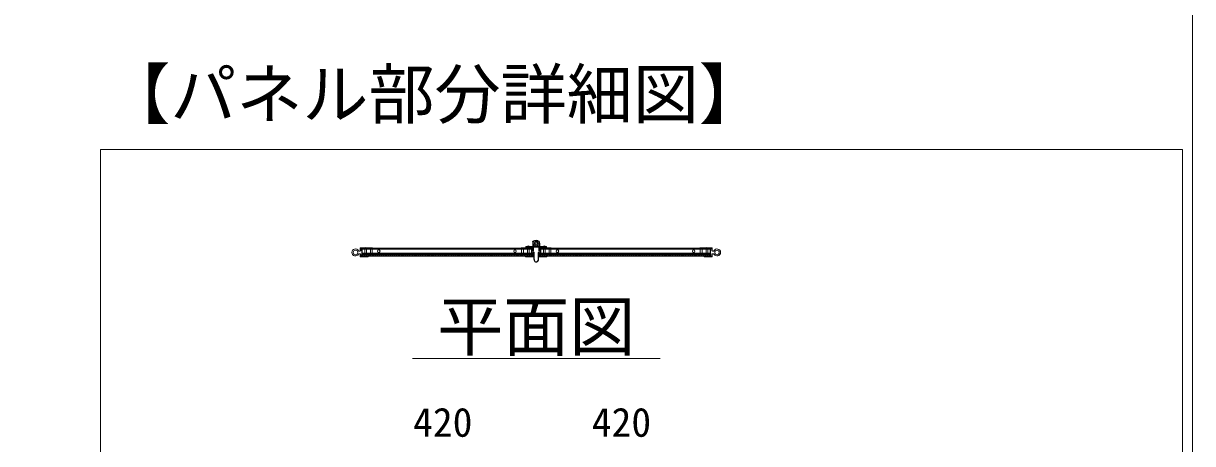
# Model space of a CAD drawing. Units: millimetres, scale not verified. Extents: x -69980 to -49855, y -14438 to 14438.
# Drawn here: x -52687 to -49855, y -6714 to -5696 of the extents above; entities that cross this region are included whole.
import ezdxf
from ezdxf.enums import TextEntityAlignment as Align

# ---------------------------------------------------------------- set-up
doc = ezdxf.new("R2010")
doc.units = ezdxf.units.MM
doc.header["$LTSCALE"] = 38
doc.linetypes.add('DASHED1', pattern=[1.8, 1.2, -0.6])
for name, color, linetype, lineweight in [('0-6_ﾎﾞﾙﾄ類', 2, 'Continuous', 18), ('0-A_図面枠', 7, 'Continuous', 18), ('0-B_寸法', 3, 'Continuous', 18), ('1-5_標準ﾊﾟﾈﾙ', 7, 'Continuous', 18), ('1-7_文字', 7, 'Continuous', 18)]:
    doc.layers.add(name, color=color, linetype=linetype, lineweight=lineweight)
doc.styles.add('ＭＳ ゴシック', font='')
doc.styles.get('ＭＳ ゴシック').set_extended_font_data('MS Gothic')

msp = doc.modelspace()

# ---------------------------------------------------------------- linework, layer by layer
at = {"layer": '0-6_ﾎﾞﾙﾄ類'}
for p, q in [((-51441.8, -6224.27), (-51438.92, -6229.28)), ((-51447.57, -6234.28), (-51450.47, -6229.28)), ((-51441.8, -6234.28), (-51447.57, -6234.28)), ((-51438.92, -6229.28), (-51441.8, -6234.28))]:
    msp.add_line(p, q, dxfattribs=at)
msp.add_lwpolyline([(-51450.47, -6229.28), (-51447.57, -6224.27), (-51441.8, -6224.27)], dxfattribs=at)
for radius in [4.9, 3, 2.45]:
    msp.add_circle((-51444.7, -6229.28), radius, dxfattribs=at)
at = {"layer": '0-A_図面枠'}
for points in [[(-69980.2, -562.5), (-49855.2, -562.5), (-49855.2, -14437.5), (-69980.2, -14437.5)], [(-52500, -6001.18), (-49880.07, -6001.18), (-49880.07, -10185.82), (-52500, -10185.82)]]:
    msp.add_lwpolyline(points, close=True, dxfattribs=at)
at = {"layer": '0-B_寸法'}
msp.add_line((-51744.7, -6507.42), (-51144.7, -6507.42), dxfattribs=at)
at = {"layer": '1-5_標準ﾊﾟﾈﾙ'}
for p, q in [((-51451.65, -6222.48), (-51453.38, -6224.93)), ((-51453.25, -6225.62), (-51452.58, -6226.1)), ((-51450.25, -6222.85), (-51450.95, -6222.35)), ((-51871.55, -6247.53), (-51873.3, -6247.53)), ((-51871.55, -6253.52), (-51873.3, -6253.52)), ((-51871.05, -6240.27), (-51871.05, -6246.53)), ((-51870.05, -6246.53), (-51871.05, -6246.53)), ((-51871.05, -6254.53), (-51871.05, -6260.77)), ((-51870.05, -6254.53), (-51871.05, -6254.53)), ((-51841.55, -6239.77), (-51870.55, -6239.77)), ((-51869.55, -6245.52), (-51869.55, -6241.53)), ((-51869.55, -6241.53), (-51867.05, -6241.53)), ((-51867.05, -6259.52), (-51867.05, -6241.53)), ((-51866.05, -6241.27), (-51866.05, -6253.57)), ((-51866.05, -6241.27), (-51841.05, -6241.27)), ((-51866.05, -6242.47), (-51456.05, -6242.47)), ((-51866.05, -6252.38), (-51456.05, -6252.38)), ((-51866.05, -6253.57), (-51836.05, -6253.57)), ((-51866.05, -6255.07), (-51866.05, -6259.78)), ((-51866.05, -6255.07), (-51849.05, -6255.07)), ((-51863.15, -6255.58), (-51866.05, -6258.45)), ((-51858.67, -6255.58), (-51861.67, -6258.58)), ((-51854.17, -6255.58), (-51857.17, -6258.58)), ((-51849.67, -6255.58), (-51852.67, -6258.58)), ((-51849.05, -6255.07), (-51848.55, -6254.57)), ((-51845.2, -6255.58), (-51848.2, -6258.58)), ((-51840.7, -6255.58), (-51843.7, -6258.58)), ((-51841.05, -6241.27), (-51841.05, -6240.27)), ((-51836.22, -6255.58), (-51839.22, -6258.58)), ((-51839.05, -6255.07), (-51836.05, -6255.07)), ((-51836.05, -6253.57), (-51836.05, -6255.07)), ((-51831.72, -6255.58), (-51834.72, -6258.58)), ((-51827.22, -6255.58), (-51830.22, -6258.58)), ((-51822.75, -6255.58), (-51825.75, -6258.58)), ((-51818.25, -6255.58), (-51821.25, -6258.58)), ((-51813.78, -6255.58), (-51816.78, -6258.58)), ((-51809.28, -6255.58), (-51812.28, -6258.58)), ((-51804.78, -6255.58), (-51807.78, -6258.58)), ((-51800.3, -6255.58), (-51803.3, -6258.58)), ((-51795.8, -6255.58), (-51798.8, -6258.58)), ((-51791.3, -6255.58), (-51794.3, -6258.58)), ((-51786.82, -6255.58), (-51789.82, -6258.58)), ((-51782.32, -6255.58), (-51785.32, -6258.58)), ((-51777.85, -6255.58), (-51780.85, -6258.58)), ((-51773.35, -6255.58), (-51776.35, -6258.58)), ((-51768.85, -6255.58), (-51771.85, -6258.58)), ((-51764.38, -6255.58), (-51767.38, -6258.58)), ((-51759.88, -6255.58), (-51762.88, -6258.58)), ((-51755.4, -6255.58), (-51758.4, -6258.58)), ((-51750.9, -6255.58), (-51753.9, -6258.58)), ((-51746.4, -6255.58), (-51749.4, -6258.58)), ((-51741.93, -6255.58), (-51744.93, -6258.58)), ((-51737.43, -6255.58), (-51740.43, -6258.58)), ((-51732.95, -6255.58), (-51735.95, -6258.58)), ((-51728.45, -6255.58), (-51731.45, -6258.58)), ((-51723.95, -6255.58), (-51726.95, -6258.58)), ((-51719.48, -6255.58), (-51722.48, -6258.58)), ((-51714.98, -6255.58), (-51717.98, -6258.58)), ((-51710.5, -6255.58), (-51713.5, -6258.58)), ((-51706, -6255.58), (-51709, -6258.58)), ((-51701.5, -6255.58), (-51704.5, -6258.58)), ((-51697.02, -6255.58), (-51700.02, -6258.58)), ((-51692.53, -6255.58), (-51695.53, -6258.58)), ((-51688.05, -6255.58), (-51691.05, -6258.58)), ((-51683.55, -6255.58), (-51686.55, -6258.58)), ((-51679.05, -6255.58), (-51682.05, -6258.58)), ((-51674.57, -6255.58), (-51677.57, -6258.58)), ((-51670.07, -6255.58), (-51673.07, -6258.58)), ((-51665.6, -6255.58), (-51668.6, -6258.58)), ((-51661.1, -6255.58), (-51664.1, -6258.58)), ((-51656.6, -6255.58), (-51659.6, -6258.58)), ((-51652.12, -6255.58), (-51655.12, -6258.58)), ((-51647.62, -6255.58), (-51650.62, -6258.58)), ((-51643.15, -6255.58), (-51646.15, -6258.58)), ((-51638.65, -6255.58), (-51641.65, -6258.58)), ((-51634.15, -6255.58), (-51637.15, -6258.58)), ((-51629.67, -6255.58), (-51632.67, -6258.58)), ((-51625.17, -6255.58), (-51628.17, -6258.58)), ((-51620.7, -6255.58), (-51623.7, -6258.58)), ((-51616.2, -6255.58), (-51619.2, -6258.58)), ((-51611.7, -6255.58), (-51614.7, -6258.58)), ((-51607.22, -6255.58), (-51610.22, -6258.58)), ((-51602.72, -6255.58), (-51605.72, -6258.58)), ((-51598.22, -6255.58), (-51601.22, -6258.58)), ((-51593.75, -6255.58), (-51596.75, -6258.58)), ((-51589.25, -6255.58), (-51592.25, -6258.58)), ((-51584.78, -6255.58), (-51587.78, -6258.58)), ((-51580.28, -6255.58), (-51583.28, -6258.58)), ((-51575.78, -6255.58), (-51578.78, -6258.58)), ((-51571.3, -6255.58), (-51574.3, -6258.58)), ((-51566.8, -6255.58), (-51569.8, -6258.58)), ((-51562.33, -6255.58), (-51565.33, -6258.58)), ((-51557.83, -6255.58), (-51560.83, -6258.58)), ((-51553.33, -6255.58), (-51556.33, -6258.58)), ((-51548.85, -6255.58), (-51551.85, -6258.58)), ((-51544.35, -6255.58), (-51547.35, -6258.58)), ((-51539.88, -6255.58), (-51542.88, -6258.58)), ((-51535.38, -6255.58), (-51538.38, -6258.58)), ((-51530.88, -6255.58), (-51533.88, -6258.58)), ((-51526.4, -6255.58), (-51529.4, -6258.58)), ((-51521.9, -6255.58), (-51524.9, -6258.58)), ((-51517.43, -6255.58), (-51520.43, -6258.58)), ((-51512.93, -6255.58), (-51515.93, -6258.58)), ((-51508.43, -6255.58), (-51511.43, -6258.58)), ((-51503.95, -6255.58), (-51506.95, -6258.58)), ((-51499.45, -6255.58), (-51502.45, -6258.58)), ((-51494.97, -6255.58), (-51497.97, -6258.58)), ((-51490.48, -6255.58), (-51493.47, -6258.58)), ((-51485.98, -6255.58), (-51488.98, -6258.58)), ((-51456.05, -6253.57), (-51486.05, -6253.57)), ((-51486.05, -6253.57), (-51486.05, -6255.07)), ((-51483.05, -6255.07), (-51486.05, -6255.07)), ((-51481.5, -6255.58), (-51484.5, -6258.58)), ((-51481.05, -6241.27), (-51481.05, -6240.27)), ((-51456.05, -6241.27), (-51481.05, -6241.27)), ((-51480.55, -6239.77), (-51451.55, -6239.77)), ((-51477, -6255.58), (-51480, -6258.58)), ((-51472.52, -6255.58), (-51475.52, -6258.58)), ((-51473.05, -6255.07), (-51473.55, -6254.57)), ((-51456.05, -6255.07), (-51473.05, -6255.07)), ((-51468.02, -6255.58), (-51471.02, -6258.58)), ((-51450.18, -6235.78), (-51469.7, -6235.78)), ((-51469.7, -6235.78), (-51469.7, -6237.77)), ((-51444.7, -6237.77), (-51469.7, -6237.77)), ((-51463.52, -6255.58), (-51466.52, -6258.58)), ((-51459.05, -6255.58), (-51462.05, -6258.58)), ((-51456.05, -6257.08), (-51457.55, -6258.58)), ((-51456.05, -6241.27), (-51456.05, -6253.57)), ((-51456.05, -6255.07), (-51456.05, -6259.78)), ((-51455.05, -6258.52), (-51455.05, -6242.52)), ((-51454.55, -6242.02), (-51453.05, -6242.02)), ((-51453.2, -6229.28), (-51453.2, -6235.78)), ((-51452.55, -6242.52), (-51452.55, -6247.62)), ((-51452.55, -6251.78), (-51452.55, -6258.52)), ((-51452.05, -6246.53), (-51451.05, -6246.53)), ((-51452.05, -6254.53), (-51451.05, -6254.53)), ((-51451.7, -6234.1), (-51451.7, -6235.78)), ((-51451.08, -6249.9), (-51450.9, -6250)), ((-51451.05, -6240.27), (-51451.05, -6246.53)), ((-51451.05, -6254.53), (-51451.05, -6260.77)), ((-51450.53, -6265.48), (-51450.55, -6251.78)), ((-51449.62, -6251.78), (-51449.53, -6265.68)), ((-51444.7, -6237.77), (-51419.7, -6237.77)), ((-51439.85, -6265.68), (-51439.75, -6251.78)), ((-51439.22, -6235.78), (-51419.7, -6235.78)), ((-51438.85, -6251.78), (-51438.85, -6265.48)), ((-51438.5, -6250), (-51438.3, -6249.9)), ((-51438.35, -6240.27), (-51438.35, -6246.53)), ((-51437.35, -6246.53), (-51438.35, -6246.53)), ((-51438.35, -6254.53), (-51438.35, -6260.77)), ((-51437.35, -6254.53), (-51438.35, -6254.53)), ((-51408.85, -6239.77), (-51437.85, -6239.77)), ((-51437.7, -6234.1), (-51437.7, -6235.78)), ((-51436.85, -6247.62), (-51436.85, -6242.52)), ((-51436.85, -6258.52), (-51436.85, -6251.78)), ((-51436.35, -6242.02), (-51434.85, -6242.02)), ((-51436.2, -6229.28), (-51436.2, -6235.78)), ((-51434.35, -6242.52), (-51434.35, -6258.52)), ((-51433.35, -6241.27), (-51433.35, -6253.57)), ((-51433.35, -6241.27), (-51408.35, -6241.27)), ((-51023.35, -6242.47), (-51433.35, -6242.47)), ((-51023.35, -6252.38), (-51433.35, -6252.38)), ((-51433.35, -6253.57), (-51403.35, -6253.57)), ((-51433.35, -6255.07), (-51433.35, -6259.78)), ((-51433.35, -6255.07), (-51416.35, -6255.07)), ((-51432.92, -6255.58), (-51433.35, -6256)), ((-51428.42, -6255.58), (-51431.42, -6258.58)), ((-51430.7, -6235.78), (-51430.7, -6237.77)), ((-51423.92, -6255.58), (-51426.92, -6258.58)), ((-51419.45, -6255.58), (-51422.45, -6258.58)), ((-51419.7, -6235.78), (-51419.7, -6237.77)), ((-51414.95, -6255.58), (-51417.95, -6258.58)), ((-51416.35, -6255.07), (-51415.85, -6254.57)), ((-51410.47, -6255.58), (-51413.47, -6258.58)), ((-51405.97, -6255.58), (-51408.97, -6258.58)), ((-51408.35, -6241.27), (-51408.35, -6240.27)), ((-51406.35, -6255.07), (-51403.35, -6255.07)), ((-51401.47, -6255.58), (-51404.47, -6258.58)), ((-51403.35, -6253.57), (-51403.35, -6255.07)), ((-51397, -6255.58), (-51400, -6258.58)), ((-51392.5, -6255.58), (-51395.5, -6258.58)), ((-51388.03, -6255.58), (-51391.03, -6258.58)), ((-51383.53, -6255.58), (-51386.53, -6258.58)), ((-51379.03, -6255.58), (-51382.03, -6258.58)), ((-51374.55, -6255.58), (-51377.55, -6258.58)), ((-51370.05, -6255.58), (-51373.05, -6258.58)), ((-51365.57, -6255.58), (-51368.57, -6258.58)), ((-51361.07, -6255.58), (-51364.07, -6258.58)), ((-51356.57, -6255.58), (-51359.57, -6258.58)), ((-51352.1, -6255.58), (-51355.1, -6258.58)), ((-51347.6, -6255.58), (-51350.6, -6258.58)), ((-51343.1, -6255.58), (-51346.1, -6258.58)), ((-51338.62, -6255.58), (-51341.62, -6258.58)), ((-51334.12, -6255.58), (-51337.12, -6258.58)), ((-51329.65, -6255.58), (-51332.65, -6258.58)), ((-51325.15, -6255.58), (-51328.15, -6258.58)), ((-51320.65, -6255.58), (-51323.65, -6258.58)), ((-51316.18, -6255.58), (-51319.18, -6258.58)), ((-51311.68, -6255.58), (-51314.68, -6258.58)), ((-51307.2, -6255.58), (-51310.2, -6258.58)), ((-51302.7, -6255.58), (-51305.7, -6258.58)), ((-51298.2, -6255.58), (-51301.2, -6258.58)), ((-51293.72, -6255.58), (-51296.72, -6258.58)), ((-51289.22, -6255.58), (-51292.22, -6258.58)), ((-51284.75, -6255.58), (-51287.75, -6258.58)), ((-51280.25, -6255.58), (-51283.25, -6258.58)), ((-51275.75, -6255.58), (-51278.75, -6258.58)), ((-51271.28, -6255.58), (-51274.28, -6258.58)), ((-51266.78, -6255.58), (-51269.78, -6258.58)), ((-51262.3, -6255.58), (-51265.3, -6258.58)), ((-51257.8, -6255.58), (-51260.8, -6258.58)), ((-51253.3, -6255.58), (-51256.3, -6258.58)), ((-51248.82, -6255.58), (-51251.82, -6258.58)), ((-51244.33, -6255.58), (-51247.32, -6258.58)), ((-51239.85, -6255.58), (-51242.85, -6258.58)), ((-51235.35, -6255.58), (-51238.35, -6258.58)), ((-51230.85, -6255.58), (-51233.85, -6258.58)), ((-51226.38, -6255.58), (-51229.38, -6258.58)), ((-51221.88, -6255.58), (-51224.88, -6258.58)), ((-51217.4, -6255.58), (-51220.4, -6258.58)), ((-51212.9, -6255.58), (-51215.9, -6258.58)), ((-51208.4, -6255.58), (-51211.4, -6258.58)), ((-51203.92, -6255.58), (-51206.92, -6258.58)), ((-51199.42, -6255.58), (-51202.42, -6258.58)), ((-51194.95, -6255.58), (-51197.95, -6258.58)), ((-51190.45, -6255.58), (-51193.45, -6258.58)), ((-51185.95, -6255.58), (-51188.95, -6258.58)), ((-51181.47, -6255.58), (-51184.47, -6258.58)), ((-51176.97, -6255.58), (-51179.97, -6258.58)), ((-51172.47, -6255.58), (-51175.47, -6258.58)), ((-51168, -6255.58), (-51171, -6258.58)), ((-51163.5, -6255.58), (-51166.5, -6258.58)), ((-51159.03, -6255.58), (-51162.03, -6258.58)), ((-51154.53, -6255.58), (-51157.53, -6258.58)), ((-51150.03, -6255.58), (-51153.03, -6258.58)), ((-51145.55, -6255.58), (-51148.55, -6258.58)), ((-51141.05, -6255.58), (-51144.05, -6258.58)), ((-51136.57, -6255.58), (-51139.57, -6258.58)), ((-51132.07, -6255.58), (-51135.07, -6258.58)), ((-51127.57, -6255.58), (-51130.57, -6258.58)), ((-51123.1, -6255.58), (-51126.1, -6258.58)), ((-51118.6, -6255.58), (-51121.6, -6258.58)), ((-51114.12, -6255.58), (-51117.12, -6258.58)), ((-51109.62, -6255.58), (-51112.62, -6258.58)), ((-51105.12, -6255.58), (-51108.12, -6258.58)), ((-51100.65, -6255.58), (-51103.65, -6258.58)), ((-51096.15, -6255.58), (-51099.15, -6258.58)), ((-51091.68, -6255.58), (-51094.68, -6258.58)), ((-51087.18, -6255.58), (-51090.18, -6258.58)), ((-51082.68, -6255.58), (-51085.68, -6258.58)), ((-51078.2, -6255.58), (-51081.2, -6258.58)), ((-51073.7, -6255.58), (-51076.7, -6258.58)), ((-51069.23, -6255.58), (-51072.23, -6258.58)), ((-51064.73, -6255.58), (-51067.73, -6258.58)), ((-51060.23, -6255.58), (-51063.23, -6258.58)), ((-51055.75, -6255.58), (-51058.75, -6258.58)), ((-51051.25, -6255.58), (-51054.25, -6258.58)), ((-51023.35, -6253.57), (-51053.35, -6253.57)), ((-51053.35, -6253.57), (-51053.35, -6255.07)), ((-51050.35, -6255.07), (-51053.35, -6255.07)), ((-51046.77, -6255.58), (-51049.77, -6258.58)), ((-51048.35, -6241.27), (-51048.35, -6240.27)), ((-51023.35, -6241.27), (-51048.35, -6241.27)), ((-51047.85, -6239.77), (-51018.85, -6239.77)), ((-51042.27, -6255.58), (-51045.27, -6258.58)), ((-51040.35, -6255.07), (-51040.85, -6254.57)), ((-51037.78, -6255.58), (-51040.77, -6258.58)), ((-51023.35, -6255.07), (-51040.35, -6255.07)), ((-51033.3, -6255.58), (-51036.3, -6258.58)), ((-51028.8, -6255.58), (-51031.8, -6258.58)), ((-51024.32, -6255.58), (-51027.32, -6258.58)), ((-51023.35, -6241.27), (-51023.35, -6253.57)), ((-51023.35, -6255.07), (-51023.35, -6259.78)), ((-51022.35, -6259.52), (-51022.35, -6241.53)), ((-51019.85, -6241.53), (-51022.35, -6241.53)), ((-51019.85, -6245.52), (-51019.85, -6241.53)), ((-51019.35, -6246.53), (-51018.35, -6246.53)), ((-51019.35, -6254.53), (-51018.35, -6254.53)), ((-51018.35, -6240.27), (-51018.35, -6246.53)), ((-51018.35, -6254.53), (-51018.35, -6260.77)), ((-51017.85, -6247.53), (-51016.07, -6247.53)), ((-51017.85, -6253.52), (-51016.07, -6253.52)), ((-51870.55, -6261.28), (-51852.8, -6261.28)), ((-51866.05, -6258.58), (-51456.05, -6258.58)), ((-51866.05, -6259.78), (-51851.3, -6259.78)), ((-51456.05, -6259.78), (-51470.8, -6259.78)), ((-51451.55, -6261.28), (-51469.3, -6261.28)), ((-51453.05, -6259.03), (-51454.55, -6259.03)), ((-51437.85, -6261.28), (-51420.1, -6261.28)), ((-51434.85, -6259.03), (-51436.35, -6259.03)), ((-51023.35, -6258.58), (-51433.35, -6258.58)), ((-51433.35, -6259.78), (-51418.6, -6259.78)), ((-51023.35, -6259.78), (-51038.1, -6259.78)), ((-51018.85, -6261.28), (-51036.6, -6261.28))]:
    msp.add_line(p, q, dxfattribs=at)
at = {"layer": '1-5_標準ﾊﾟﾈﾙ', "linetype": 'DASHED1'}
for p, q in [((-51860.15, -6239.77), (-51860.15, -6241.27)), ((-51860.15, -6241.27), (-51860.15, -6253.57)), ((-51855.95, -6239.77), (-51855.95, -6241.27)), ((-51855.95, -6241.27), (-51855.95, -6253.57)), ((-51846.15, -6241.27), (-51846.15, -6253.57)), ((-51846.15, -6253.57), (-51846.15, -6254.57)), ((-51841.95, -6241.27), (-51841.95, -6253.57)), ((-51841.95, -6253.57), (-51841.95, -6254.57)), ((-51480.15, -6241.27), (-51480.15, -6253.57)), ((-51480.15, -6253.57), (-51480.15, -6254.57)), ((-51475.95, -6241.27), (-51475.95, -6253.57)), ((-51475.95, -6253.57), (-51475.95, -6254.57)), ((-51466.15, -6239.77), (-51466.15, -6241.27)), ((-51466.15, -6241.27), (-51466.15, -6253.57)), ((-51461.95, -6239.77), (-51461.95, -6241.27)), ((-51461.95, -6241.27), (-51461.95, -6253.57)), ((-51427.45, -6239.77), (-51427.45, -6241.27)), ((-51427.45, -6241.27), (-51427.45, -6253.57)), ((-51423.25, -6239.77), (-51423.25, -6241.27)), ((-51423.25, -6241.27), (-51423.25, -6253.57)), ((-51413.45, -6241.27), (-51413.45, -6253.57)), ((-51413.45, -6253.57), (-51413.45, -6254.57)), ((-51409.25, -6241.27), (-51409.25, -6253.57)), ((-51409.25, -6253.57), (-51409.25, -6254.57)), ((-51047.45, -6241.27), (-51047.45, -6253.57)), ((-51047.45, -6253.57), (-51047.45, -6254.57)), ((-51043.25, -6241.27), (-51043.25, -6253.57)), ((-51043.25, -6253.57), (-51043.25, -6254.57)), ((-51033.45, -6239.77), (-51033.45, -6241.27)), ((-51033.45, -6241.27), (-51033.45, -6253.57)), ((-51029.25, -6239.77), (-51029.25, -6241.27)), ((-51029.25, -6241.27), (-51029.25, -6253.57))]:
    msp.add_line(p, q, dxfattribs=at)
at = {"layer": '1-5_標準ﾊﾟﾈﾙ'}
for points in [[(-51870.05, -6254.53), (-51870.05, -6259.78), (-51867.05, -6259.78), (-51867.05, -6241.27), (-51870.05, -6241.27), (-51870.05, -6246.53)], [(-51869.55, -6255.52), (-51869.55, -6259.52), (-51867.05, -6259.52)], [(-51839.05, -6255.07), (-51839.55, -6254.57), (-51848.55, -6254.57)], [(-51483.05, -6255.07), (-51482.55, -6254.57), (-51473.55, -6254.57)], [(-51452.05, -6254.53), (-51452.05, -6259.78), (-51455.05, -6259.78), (-51455.05, -6241.27), (-51452.05, -6241.27), (-51452.05, -6246.53)], [(-51437.35, -6254.53), (-51437.35, -6259.78), (-51434.35, -6259.78), (-51434.35, -6241.27), (-51437.35, -6241.27), (-51437.35, -6246.53)], [(-51406.35, -6255.07), (-51406.85, -6254.57), (-51415.85, -6254.57)], [(-51050.35, -6255.07), (-51049.85, -6254.57), (-51040.85, -6254.57)], [(-51019.35, -6254.53), (-51019.35, -6259.78), (-51022.35, -6259.78), (-51022.35, -6241.27), (-51019.35, -6241.27), (-51019.35, -6246.53)], [(-51019.85, -6255.52), (-51019.85, -6259.52), (-51022.35, -6259.52)]]:
    msp.add_lwpolyline(points, dxfattribs=at)
for points in [[(-51866.05, -6259.78), (-51456.05, -6259.78), (-51456.05, -6240.07), (-51866.05, -6240.07)], [(-51866.05, -6253.57), (-51456.05, -6253.57), (-51456.05, -6241.27), (-51866.05, -6241.27)], [(-51866.05, -6258.58), (-51456.05, -6258.58), (-51456.05, -6255.58), (-51866.05, -6255.58)], [(-51453.7, -6237.77), (-51469.7, -6237.77), (-51469.7, -6239.77), (-51453.7, -6239.77)], [(-51419.7, -6237.77), (-51435.7, -6237.77), (-51435.7, -6239.77), (-51419.7, -6239.77)], [(-51023.35, -6259.78), (-51433.35, -6259.78), (-51433.35, -6240.07), (-51023.35, -6240.07)], [(-51023.35, -6253.57), (-51433.35, -6253.57), (-51433.35, -6241.27), (-51023.35, -6241.27)], [(-51023.35, -6258.58), (-51433.35, -6258.58), (-51433.35, -6255.58), (-51023.35, -6255.58)]]:
    msp.add_lwpolyline(points, close=True, dxfattribs=at)
for centre, radius in [((-51444.7, -6229.28), 8.5), ((-51444.7, -6229.28), 8), ((-51882.55, -6250.52), 5.5), ((-51826.05, -6247.43), 3), ((-51826.05, -6247.43), 3), ((-51496.05, -6247.43), 3), ((-51496.05, -6247.43), 3), ((-51393.35, -6247.43), 3), ((-51393.35, -6247.43), 3), ((-51063.35, -6247.43), 3), ((-51063.35, -6247.43), 3), ((-51006.85, -6250.52), 5.5)]:
    msp.add_circle(centre, radius, dxfattribs=at)
for centre, radius, start, end in [((-51452.95, -6225.23), 0.5, 145, 235), ((-51451.25, -6222.75), 0.5, 55, 145), ((-51882.55, -6250.52), 8.5, 28.437, 331.563), ((-51873.3, -6245.52), 2, 208.437, 270), ((-51873.3, -6255.52), 2, 90, 151.563), ((-51871.55, -6245.52), 2, 270, 0), ((-51871.55, -6255.52), 2, 0, 90), ((-51870.55, -6240.27), 0.5, 90, 180), ((-51858.05, -6247.28), 8.5, 61.928, 118.072), ((-51844.05, -6247.07), 8.5, 241.928, 298.072), ((-51841.55, -6240.27), 0.5, 0, 90), ((-51478.05, -6247.07), 8.5, 241.928, 298.072), ((-51480.55, -6240.27), 0.5, 90, 180), ((-51464.05, -6243.27), 8.5, 61.928, 118.072), ((-51454.55, -6242.52), 0.5, 90, 180), ((-51453.05, -6242.52), 0.5, 0, 90), ((-51450.05, -6247.62), 2.5, 180, 245.323), ((-51451.55, -6251.78), 1, 0.323, 180), ((-51451.55, -6240.27), 0.5, 0, 90), ((-51451.55, -6251.78), 1.9, 0, 70.063), ((-51437.85, -6251.78), 1.9, 109.937, 180), ((-51437.85, -6251.78), 1, 0, 179.677), ((-51437.85, -6240.27), 0.5, 90, 180), ((-51439.35, -6247.62), 2.5, 294.677, 0), ((-51436.35, -6242.52), 0.5, 90, 180), ((-51434.85, -6242.52), 0.5, 0, 90), ((-51425.35, -6243.27), 8.5, 61.928, 118.072), ((-51411.35, -6247.07), 8.5, 241.928, 298.072), ((-51408.85, -6240.27), 0.5, 0, 90), ((-51045.35, -6247.07), 8.5, 241.928, 298.072), ((-51047.85, -6240.27), 0.5, 90, 180), ((-51031.35, -6247.28), 8.5, 61.928, 118.072), ((-51017.85, -6245.52), 2, 180, 270), ((-51017.85, -6255.52), 2, 90, 180), ((-51018.85, -6240.27), 0.5, 0, 90), ((-51016.07, -6245.52), 2, 270, 331.563), ((-51016.07, -6255.52), 2, 28.437, 90), ((-51006.85, -6250.52), 8.5, 208.437, 151.563), ((-51870.55, -6260.77), 0.5, 180, 270), ((-51852.8, -6259.78), 1.5, 270, 0), ((-51469.3, -6259.78), 1.5, 180, 270), ((-51454.55, -6258.52), 0.5, 180, 270), ((-51453.05, -6258.52), 0.5, 270, 0), ((-51451.55, -6260.77), 0.5, 270, 0), ((-51438.53, -6265.27), 12, 181.045, 220.133), ((-51438.53, -6265.27), 11, 182.206, 220.354), ((-51444.7, -6270.6), 3.85, 218.458, 321.542), ((-51444.7, -6270.65), 2.83, 218.097, 321.903), ((-51450.85, -6265.27), 11, 319.646, 357.794), ((-51450.85, -6265.27), 12, 319.867, 358.955), ((-51437.85, -6260.77), 0.5, 180, 270), ((-51436.35, -6258.52), 0.5, 180, 270), ((-51434.85, -6258.52), 0.5, 270, 0), ((-51420.1, -6259.78), 1.5, 270, 0), ((-51036.6, -6259.78), 1.5, 180, 270), ((-51018.85, -6260.77), 0.5, 270, 0)]:
    msp.add_arc(centre, radius, start, end, dxfattribs=at)

# ---------------------------------------------------------------- texts
at = {"layer": '0-B_寸法', "style": 'ＭＳ ゴシック'}
for p in [(-51742.85, -6718.1), (-51310.15, -6718.1)]:
    msp.add_text('420', height=70.38, dxfattribs=at).set_placement(p, align=Align.BOTTOM_LEFT)
at = {"layer": '1-7_文字', "style": 'ＭＳ ゴシック'}
for s, p in [('【パネル部分詳細図】', (-52490.97, -5960.8)), ('平面図', (-51684.7, -6523.42))]:
    msp.add_text(s, height=117.3, dxfattribs=at).set_placement(p, align=Align.BOTTOM_LEFT)

doc.saveas('drawing.dxf')
